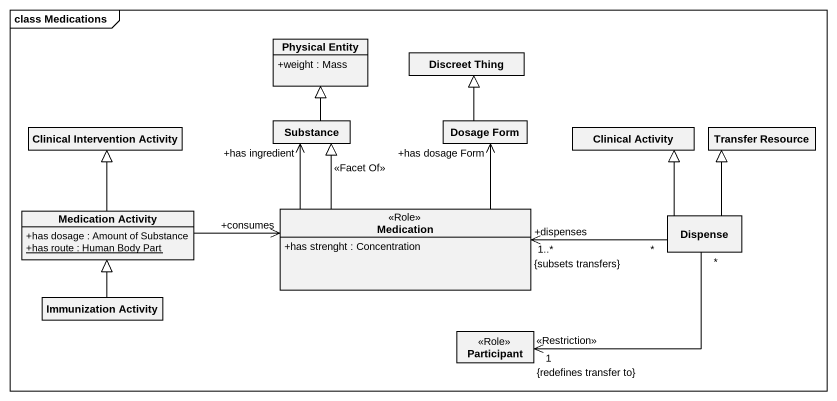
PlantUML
@startuml
mainframe class Medications
hide circle
hide empty members
skinparam classAttributeIconSize 0
class "Physical Entity" as Physical_Entity {
  +weight : Mass
}
class "Discreet Thing" as Discreet_Thing
class "Clinical Intervention Activity" as Clinical_Intervention
class Substance
class "Dosage Form" as Dosage_Form
class "Clinical Activity" as Clinical_Activity
class "Transfer Resource" as Transfer_Resource
class "Medication Activity" as Medication_Activity {
  +has dosage : Amount of Substance
  {static} +has route : Human Body Part
}
class Medication <<Role>> {
  +has strenght : Concentration
}
class Dispense
class "Immunization Activity" as Immunization_Activity
class "Participant" as Participant_ <<Role>>
Substance -up-|> Physical_Entity
Dosage_Form -up-|> Discreet_Thing
Medication_Activity -up-|> Clinical_Intervention
Medication_Activity -right-> "+consumes" Medication
Medication -up-> "+has ingredient" Substance
Medication -up-|> Substance : <<Facet Of>>
Medication -up-> "+has dosage Form" Dosage_Form
Dispense -up-|> Clinical_Activity
Dispense -up-|> Transfer_Resource
Dispense "*" -left-> "1..*\n{subsets transfers}\n+dispenses" Medication
Dispense "*" -left-> "1\n{redefines transfer to}\n<<Restriction>>" Participant_
Immunization_Activity -up-|> Medication_Activity
@enduml
